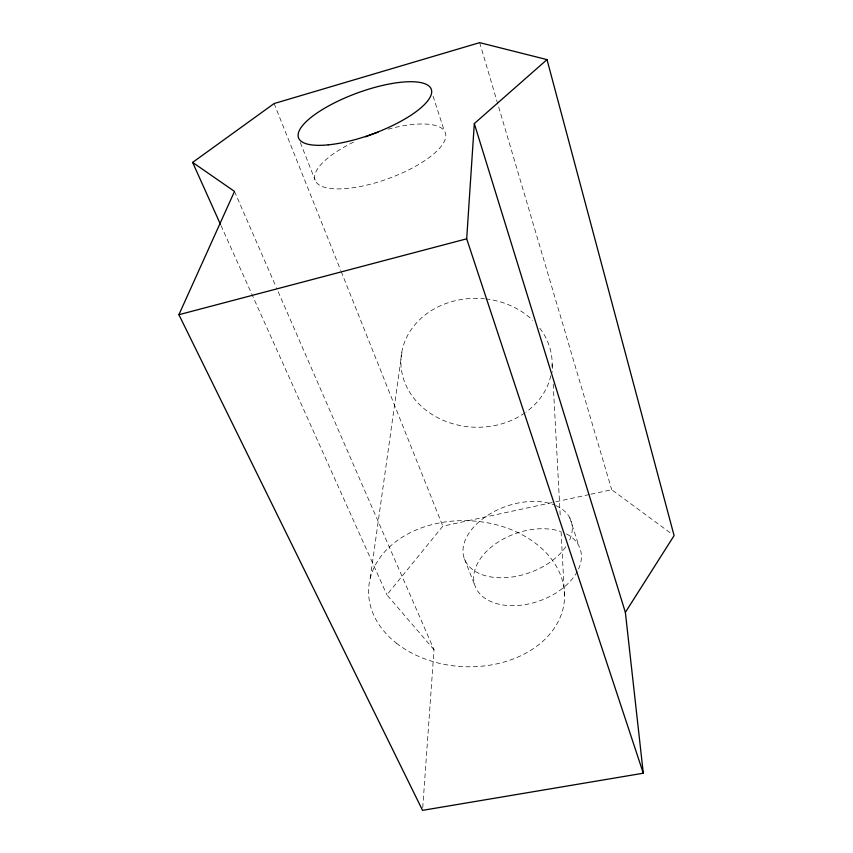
<?xml version="1.0" encoding="UTF-8"?>
<svg xmlns="http://www.w3.org/2000/svg" width="853" height="853" viewBox="0 0 853 853"><rect width="100%" height="100%" fill="white"/><g stroke="black" fill="none" stroke-linecap="round" stroke-linejoin="round"><path stroke-width="0.64" stroke-dasharray="4.26 3.2" d="M422.736 807.695L434.006 649.719L276.415 287.706M370.266 578.153L402.392 349.165M434.006 649.719L386.899 594.84L442.814 526.173L554.546 502.054M555.847 501.767L589.626 494.473M590.916 494.196L611.708 489.707L671.972 534.063M221.012 225.576L386.899 594.84M234.5 191.413L275.892 286.48M274.122 103.544L340.71 270.369M341.211 271.606L442.814 526.173M300.341 142.579L315.13 180.122M464.405 558.886L475.174 586.203M433.057 96.144L444.285 130.776M569.761 517.782L578.814 545.717M479.674 42.65L611.708 489.707M552.147 364.146L552.573 372.132M553.213 384.095L560.229 515.734M561.082 531.696L564.558 596.855M550.803 375.757A75.65 64.433 2.3 0 1 525.981 412.106M524.926 412.863A75.65 64.433 2.3 0 1 404.141 380.726A75.65 64.433 2.3 0 1 484.461 298.795M485.741 298.934A75.65 64.433 2.3 0 1 532.752 320.323M539.842 328.245A75.65 64.433 2.3 0 1 551.976 368.027M566.381 533.903A55.722 35.741 -19.5 0 1 577.876 570.433M577.278 571.574A55.722 35.741 -19.5 0 1 502.609 604.926A55.722 35.741 -19.5 0 1 482.18 556.284A55.722 35.741 -19.5 0 1 560.41 531.408M556.06 505.669A56.629 35.186 -19.5 0 1 568.578 542.22M565.87 546.73A56.629 35.186 -19.5 0 1 487.884 576.351A56.629 35.186 -19.5 0 1 474.535 526.152A56.629 35.186 -19.5 0 1 554.802 505.125M388.062 129.208A69.274 23.607 -20 0 1 438.506 149.414A69.274 23.607 -20 0 1 331.668 188.609A69.274 23.607 -20 0 1 355.914 141.001M396.389 643.162A98.042 73.006 2.8 0 0 560.89 615.599A98.042 73.006 2.8 0 0 442.451 522.388A98.042 73.006 2.8 0 0 396.389 643.162"/><path stroke-width="1.28" d="M643.29 773.213L466.687 238.819L474.311 123.589L547.008 59.614L674.094 535.62L625.366 612.358L643.29 773.213L422.544 810.35L178.906 314.704L234.5 191.413L192.629 162.411L274.122 103.544L479.674 42.65L547.008 59.614M178.906 314.704L466.687 238.819M192.629 162.411L220.458 224.36M474.311 123.589L625.366 612.358M365.564 136.8A69.274 23.607 -20 0 1 378.018 132.226M328.266 144.85A70.682 21.879 -20.1 0 0 431.575 93.105A70.682 21.879 -20.1 0 0 334.728 102.723A70.682 21.879 -20.1 0 0 328.266 144.85"/></g></svg>
